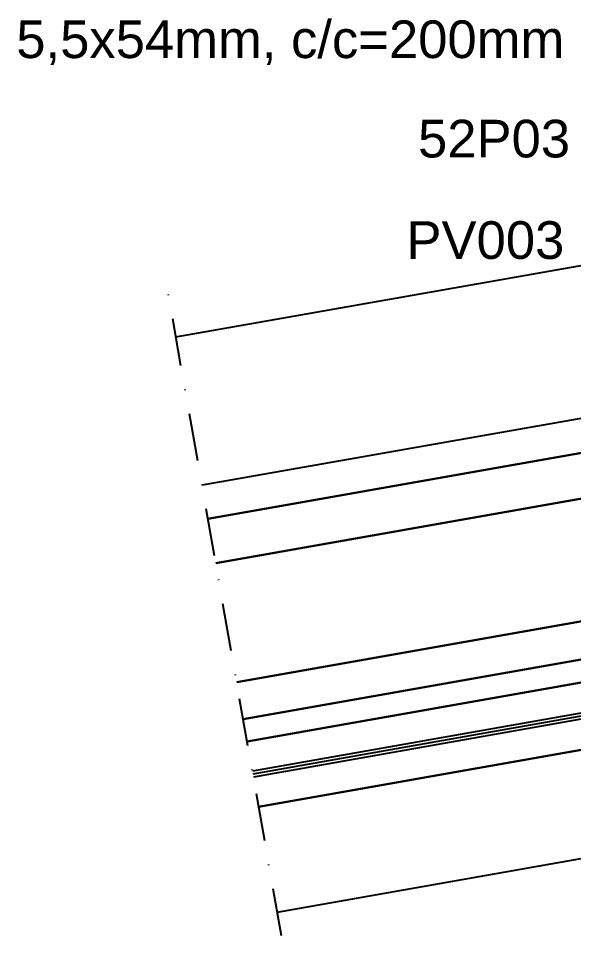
# Model space of a CAD drawing. Header units: millimetres. Extents: x 22319 to 27873, y 35287 to 39437.
# Drawn here: x 22909 to 22982.7, y 38962.3 to 39084.4 of the extents above; entities that cross this region are included whole.
import ezdxf

# ---------------------------------------------------------------- set-up
doc = ezdxf.new("R2010")
doc.units = ezdxf.units.MM
doc.header["$LTSCALE"] = 0.5
doc.linetypes.add('ACDINTGB', pattern=[9, 4, -1, 1, -1, 1, -1])
doc.linetypes.add('DASHDOT', pattern=[25.4, 12.7, -6.35, 0, -6.35])
for name, color, linetype, lineweight in [('AM_0', 7, 'Continuous', 30), ('AM_6', 2, 'Continuous', 20), ('AM_7', 4, 'DASHDOT', 25), ('AM_8', 1, 'Continuous', 25), ('PROFILE_X2', 2, 'ACDINTGB', 9), ('S_SILICON', 7, 'Continuous', 9)]:
    doc.layers.add(name, color=color, linetype=linetype, lineweight=lineweight)
doc.layers.add('PROFILE_PO', color=2, linetype='Continuous')
doc.styles.add('Border', font='ARIAL.TTF')

# ---------------------------------------------------------------- blocks, each defined once
blk = doc.blocks.new('Glass 6-16-Contraflam Lite 44.2')
at = {"layer": 'AM_0'}
for points in [[(84.25505423948198, 32.80004999999801), (0, 32.80004999999801), (0, 38.80004999999801), (84.25505423948198, 38.80004999999801)], [(84.25505423948198, 11.79995000000054), (0, 11.79995000000054), (0, 16.79995000000054), (84.25505423948198, 16.79995000000054)], [(84.25505423948198, 0), (0, 0), (0, 8.799950000000536), (84.25505423948198, 8.799950000000536)]]:
    blk.add_lwpolyline(points, dxfattribs=at)
at = {"layer": 'AM_8'}
for p, q in [((0, 4.799950000000536), (84.25505423948198, 4.799950000000536)), ((0, 4.39994999999908), (84.25505423948198, 4.39994999999908)), ((0, 3.999949999997625), (84.25505423948198, 3.999949999997625))]:
    blk.add_line(p, q, dxfattribs=at)
for centre in [(8.60768384788389, 30.62921253328386), (9.669370896248438, 30.86891733977245), (10.95919309370947, 30.92906579800911), (7.59710336507851, 28.90487125205982), (8.076184905392438, 29.78277766164683), (9.224985828066565, 29.65810423784569), (10.49909698517513, 29.764212863789), (11.47172377716197, 29.89243401171552), (7.667736545947264, 27.81888430726394), (8.580169273471256, 27.87133151430317), (8.580845816348301, 28.8449804709453), (9.472730572582805, 28.4201683947249), (10.51461893726082, 28.80865435733722), (11.34850541424021, 27.74814522330416), (11.5373853452511, 28.75329869052075), (7.542068813399965, 26.68008906635805), (8.602940010037855, 26.69652155687072), (9.37454009346402, 27.42307707200234), (9.578958496669657, 26.49944619029702), (10.30945030379371, 27.31479713025328), (10.95919309370947, 26.63664327849983), (7.542068813399965, 25.71426759698079), (8.602940010037855, 25.73070008749346), (9.578958496669657, 25.53362472091976), (10.6255153174061, 25.67082180912257), (7.542068813399965, 24.71347478454118), (8.602940010037855, 24.72990727505385), (9.578958496669657, 24.53283190848015), (10.51984677458677, 24.38913014449645), (11.43352744146978, 25.05616419453872), (7.667736545947264, 23.83686238488735), (8.580169273471256, 23.88930959192658), (9.37454009346402, 23.44105514962575), (10.30945030379371, 23.33277520787669), (11.34850541424021, 23.7661233009203), (7.542068813399965, 22.73145286216459), (8.076184905392438, 21.91287243771512), (8.602940010037855, 22.74788535267726), (9.224985828066565, 21.78819901391398), (9.578958496669657, 22.55080998609628), (10.49909698517513, 21.89430763985729), (10.95919309370947, 22.68800707429909), (11.47172377716197, 22.02252878778381), (7.59710336507851, 21.03496602813539), (8.580845816348301, 20.97507524702087), (9.472730572582805, 20.55026317079319), (10.51461893726082, 20.93874913341278), (11.5373853452511, 20.88339346659632), (7.667736545947264, 19.94897908333951), (8.580169273471256, 20.00142629037146), (9.37454009346402, 19.55317184807791), (10.30945030379371, 19.44489190632157), (11.34850541424021, 19.87823999937245), (8.157827586015628, 18.99362284989911), (9.578958496669657, 18.66292668454844), (10.95919309370947, 18.71104324021871)]:
    blk.add_circle(centre, 0.4393685602240112, dxfattribs=at)
at = {"layer": 'PROFILE_X2', "linetype": 'Continuous'}
blk.add_lwpolyline([(12.5, 17.15002599999571, 0.414213562373095), (13, 17.65002599999571), (13, 31.95004400000471, 0.414213562373095), (12.5, 32.45004400000471), (7.832599418146856, 32.45004400000471, 0.2212339828140486), (7.450142336630961, 32.27211011246982), (6.117542918487743, 30.68963351970888, 0.1767798107320656), (6, 30.36756740724377), (6, 19.23250259275665, 0.1767798107320793), (6.117542918484105, 18.91043648029154), (7.450142336630961, 17.3279598875306, 0.2212339828140487), (7.832599418146856, 17.15002599999571)], format="xyb", close=True, dxfattribs=at)
blk.add_lwpolyline([(12, 18.15002599999571), (12, 31.45004400000471), (8.065218836291024, 31.45004400000471), (7, 30.18508481448953), (7, 19.41498518551089), (8.065218836294662, 18.15002599999571)], close=True, dxfattribs=at)
at = {"layer": 'S_SILICON', "linetype": 'Continuous'}
for centre, radius, start, end in [((-50.17100253149692, 24.80004999999801), 50.80481763588586, 350.9401915933207, 9.05980840667925), ((-26.50586874385408, 24.80004999999801), 28.26835861790447, 343.560548821095, 16.43945117890499), ((-25.11272946330064, 24.80004999999801), 28.26835861790447, 343.560548821095, 16.43945117890499), ((-23.71959018275084, 24.80004999999801), 28.26835861790447, 343.560548821095, 16.43945117890499), ((-22.32645090220103, 24.80004999999801), 28.26835861790447, 343.560548821095, 16.43945117890499), ((-20.93331162159302, 24.80005000000529), 28.26835861784836, 13.18916975009523, 16.43945117890499), ((-20.93331162159302, 24.80004999999801), 28.26835861784836, 343.560548821095, 346.8107813933117), ((-1.104350487039483, 10.29994999997871), 1.862683547508502, 306.3617510193578, 53.63824898047437), ((4.895649512956879, 10.29994999996416), 1.862683547508502, 306.3617510193578, 53.63824898047437)]:
    blk.add_arc(centre, radius, start, end, dxfattribs=at)

msp = doc.modelspace()

# ---------------------------------------------------------------- linework, layer by layer
at = {"layer": 'AM_7'}
msp.add_line((22966.12156658839, 38836.60308505923), (22928.46946945396, 39050.13873900818), dxfattribs=at)
at = {"layer": 'PROFILE_PO'}
for p, q in [((22929.87984213255, 39042.14011807725), (23117.49561490136, 39075.22184082287)), ((23001.80192631566, 39034.51336440415), (22933.35286911556, 39022.44394881571)), ((22943.33758157725, 38965.81748503132), (23011.54048115546, 38977.84349638951))]:
    msp.add_line(p, q, dxfattribs=at)

# ---------------------------------------------------------------- block references
at = {"xscale": -1, "rotation": 10.00000000000516}
msp.add_blockref('Glass 6-16-Contraflam Lite 44.2', (23023.84681544799, 38994.43245007891), dxfattribs=at)

# ---------------------------------------------------------------- texts
at = {"layer": 'AM_6', "style": 'Border'}
for s, p in [('5,5x54mm, c/c=200mm', (22908.68521883087, 39079.11971062556)), ('52P03', (22962.03521260194, 39065.93686098922)), ('PV003', (22960.4949880059, 39052.47766633105))]:
    msp.add_text(s, height=4.999999999999996, dxfattribs=at).set_placement(p)

doc.saveas('drawing.dxf')
